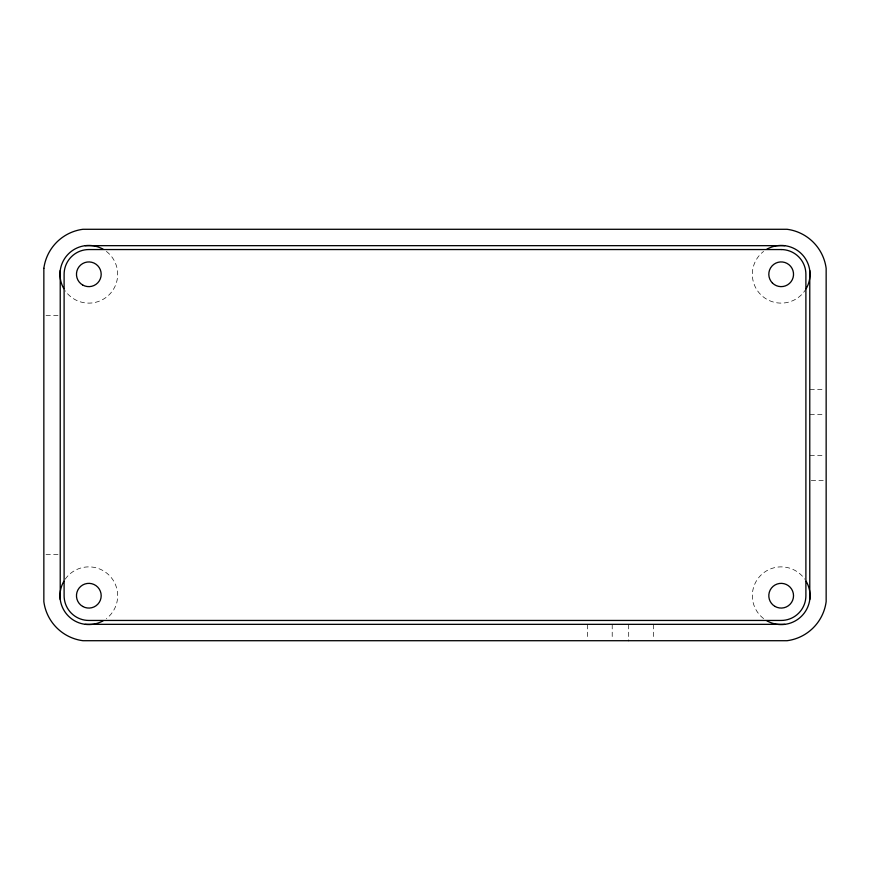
<?xml version="1.0" encoding="UTF-8"?>
<svg xmlns="http://www.w3.org/2000/svg" width="870" height="870" viewBox="0 0 870 870"><rect width="100%" height="100%" fill="white"/><g stroke="black" fill="none" stroke-linecap="round" stroke-linejoin="round"><path stroke-width="0.65" stroke-dasharray="4.35 3.26" d="M46.034 315.495L59.986 315.495M810.014 389.673L823.966 389.673M810.014 414.392L823.966 414.392M810.014 455.608L823.966 455.608M811.286 480.327L823.966 480.327M46.034 554.505L59.986 554.505M653.413 624.573L653.413 639.787M628.695 624.573L628.695 641.049M612.208 624.573L612.208 639.787M587.478 624.573L587.478 639.787M763.61 618.603A28.851 28.851 0 0 1 761.217 574.885A28.851 28.851 0 0 1 804.804 579.181M806.153 288.699A28.851 28.851 0 0 1 762.153 295.963A28.851 28.851 0 0 1 763.61 251.397M106.39 251.397A28.851 28.851 0 0 1 108.783 295.115A28.851 28.851 0 0 1 65.196 290.819M65.196 579.181A28.851 28.851 0 0 1 108.783 574.885A28.851 28.851 0 0 1 106.39 618.603"/><path stroke-width="1.3" d="M60.226 270.516L60.226 599.484M809.774 599.484L809.774 270.516M85.064 245.666L784.936 245.666M784.936 624.334L85.064 624.334M63.847 288.699A28.851 28.851 0 0 1 103.258 249.298M103.258 620.701A28.851 28.851 0 0 1 63.847 581.301M766.742 249.298A28.851 28.851 0 0 1 806.153 288.699M806.164 581.29A28.851 28.851 0 0 1 766.742 620.712M43.848 268.351L43.848 601.649A45.37 45.37 0 0 0 82.911 640.711L787.089 640.711A45.37 45.37 0 0 0 826.152 601.649L826.152 268.351A45.37 45.37 0 0 0 787.089 229.288L82.911 229.288A45.37 45.37 0 0 0 43.848 268.351M781.173 249.549L88.827 249.549A24.73 24.73 0 0 0 64.108 274.278L64.108 595.722A24.73 24.73 0 0 0 88.827 620.451L781.173 620.451A24.73 24.73 0 0 0 805.892 595.722L805.892 274.278A24.73 24.73 0 0 0 781.173 249.549M774.985 606.423A12.365 12.365 0 0 0 793.527 595.722A12.365 12.365 0 0 0 774.985 585.01A12.365 12.365 0 0 0 774.985 606.423M772.429 283.022A12.365 12.365 0 0 0 793.114 277.476A12.365 12.365 0 0 0 777.965 262.338A12.365 12.365 0 0 0 772.429 283.022M82.65 284.99A12.365 12.365 0 0 0 101.192 274.278A12.365 12.365 0 0 0 82.65 263.577A12.365 12.365 0 0 0 82.65 284.99M82.65 606.423A12.365 12.365 0 0 0 101.192 595.722A12.365 12.365 0 0 0 82.65 585.01A12.365 12.365 0 0 0 82.65 606.423"/></g></svg>
